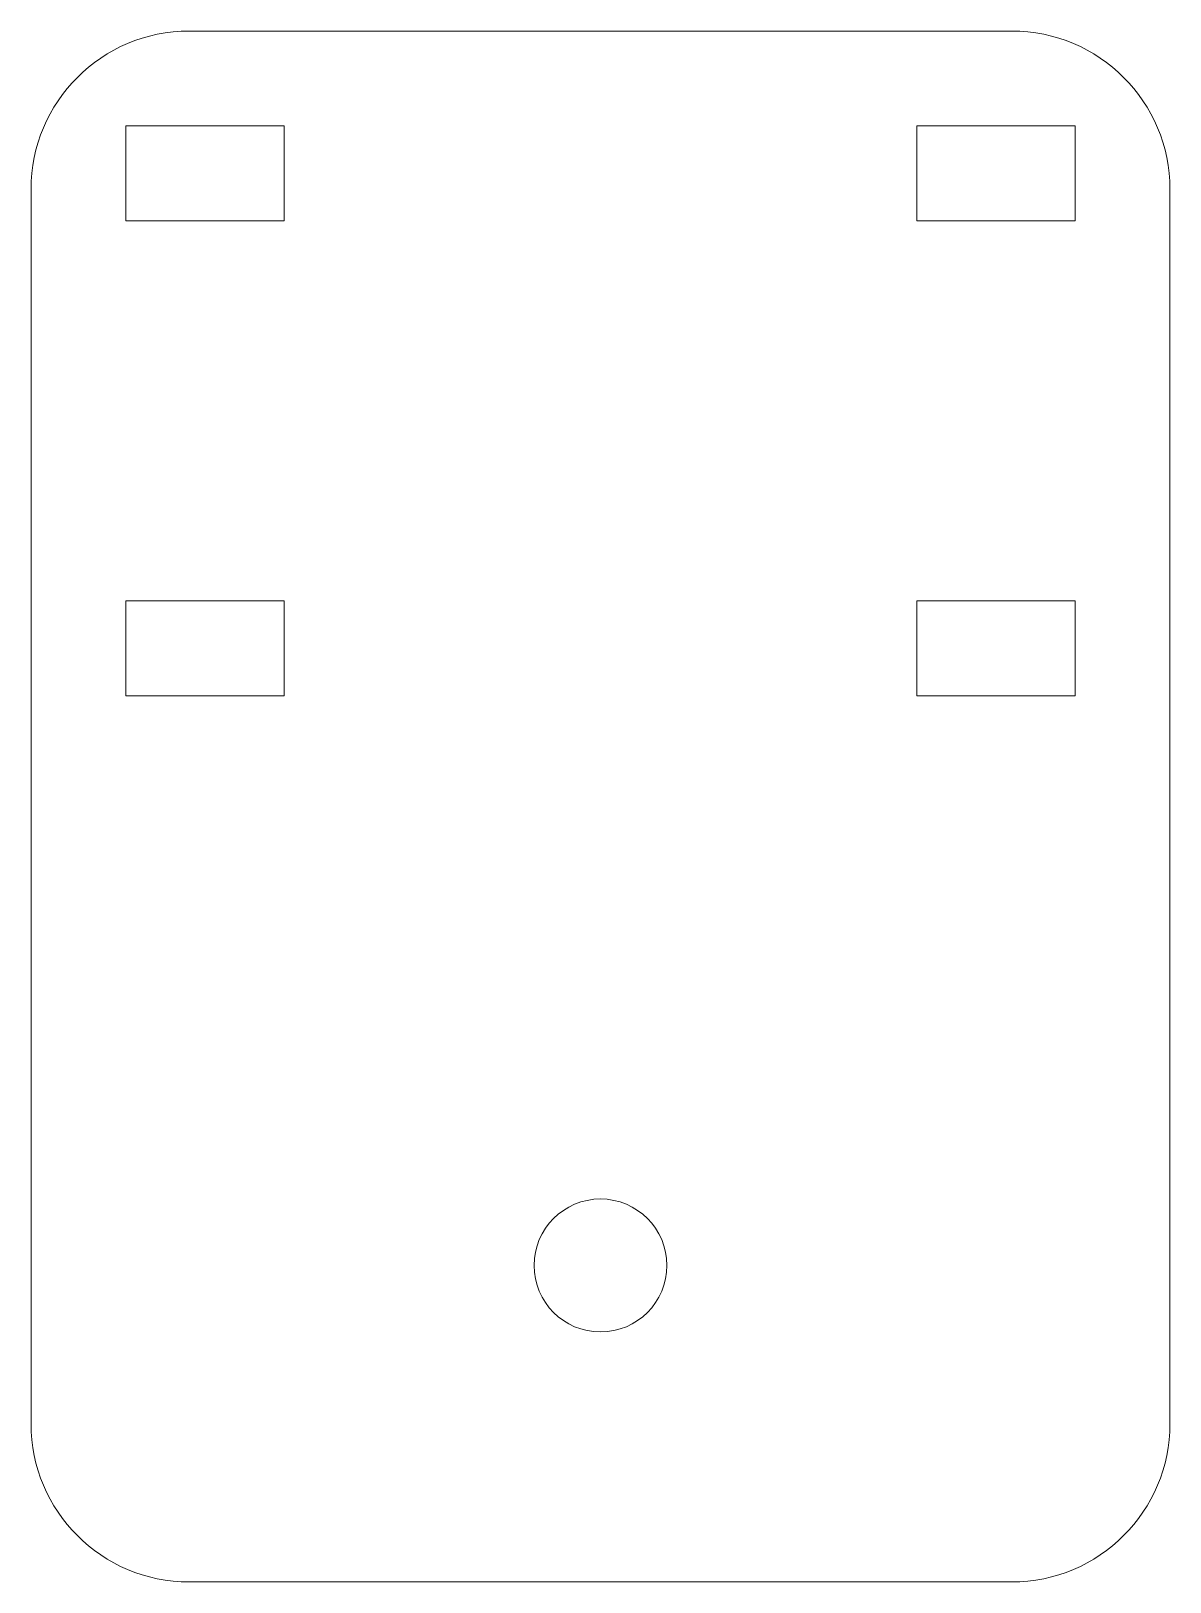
# Model space of a CAD drawing. Header units: millimetres. Extents: x -18 to 18, y 0 to 49.
import ezdxf

# ---------------------------------------------------------------- set-up
doc = ezdxf.new("R2010")
doc.units = ezdxf.units.MM
doc.layers.add('BubbleScope_B', color=1, linetype='CONTINUOUS', lineweight=0)

msp = doc.modelspace()

# ---------------------------------------------------------------- linework, layer by layer
at = {"layer": 'BubbleScope_B'}
for p, q in [((-13, 49), (13, 49)), ((-15, 46), (-10, 46)), ((-15, 43), (-15, 46)), ((-10, 46), (-10, 43)), ((10, 46), (15, 46)), ((10, 43), (10, 46)), ((15, 46), (15, 43)), ((-18, 44), (-18, 5)), ((18, 5), (18, 44)), ((-15, 43), (-10, 43)), ((10, 43), (15, 43)), ((-15, 31), (-10, 31)), ((-15, 28), (-15, 31)), ((-10, 31), (-10, 28)), ((10, 31), (15, 31)), ((10, 28), (10, 31)), ((15, 31), (15, 28)), ((-15, 28), (-10, 28)), ((15, 28), (10, 28)), ((13, 0), (-13, 0))]:
    msp.add_line(p, q, dxfattribs=at)
msp.add_circle((0, 10), 2.1, dxfattribs=at)
for centre, start, end in [((-13, 44), 90, 180), ((13, 44), 0, 90), ((-13, 5), 180, 270), ((13, 5), 270, 0)]:
    msp.add_arc(centre, 5, start, end, dxfattribs=at)

doc.saveas('drawing.dxf')
